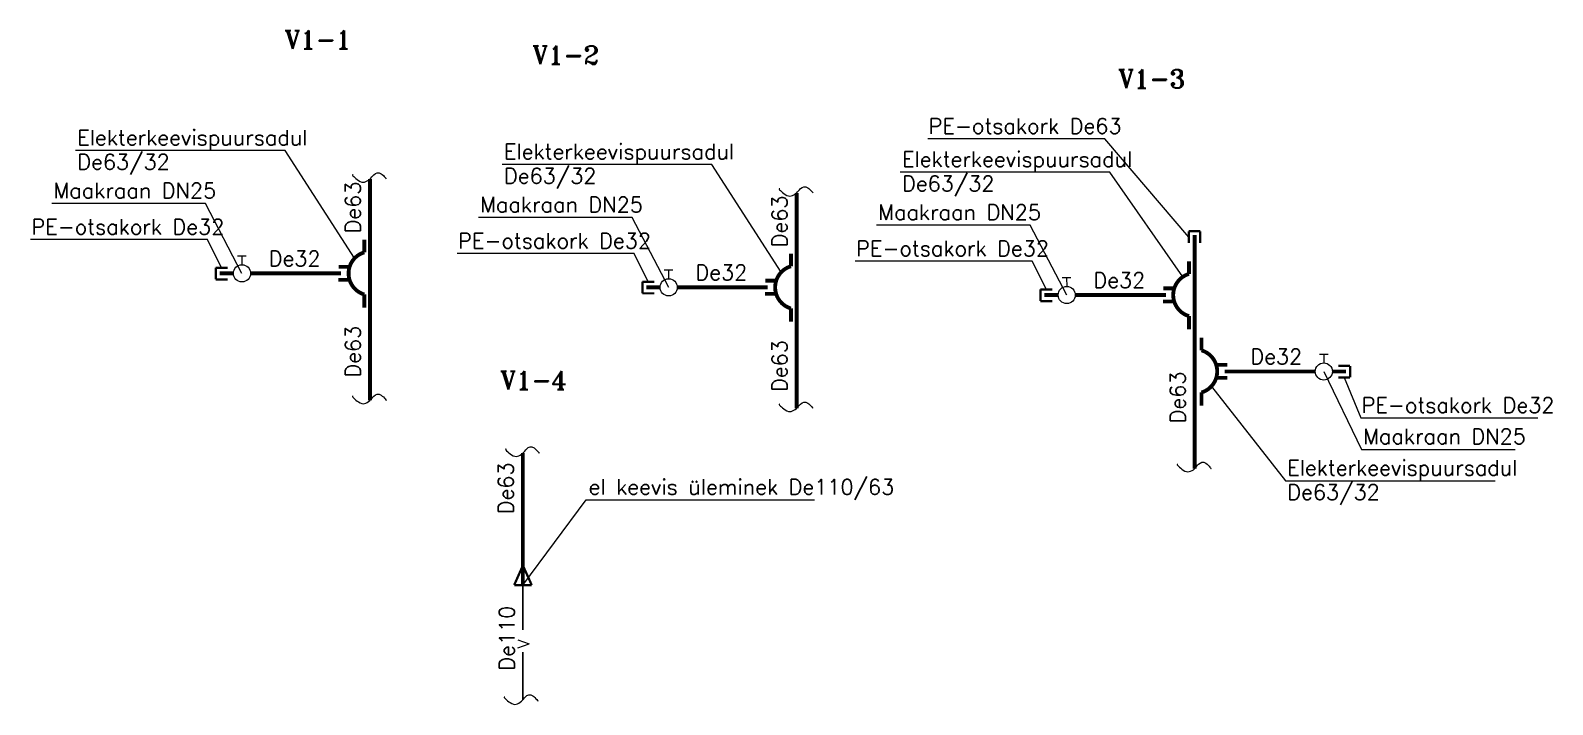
# Paper-space layout 'Layout1' of a CAD drawing. Header units: metres. Extents: x -33 to 439, y 1 to 287.
# Drawn here: x -21.4 to 177.5, y 5.6 to 93.7 of the extents above; entities that cross this region are included whole.
import ezdxf

# ---------------------------------------------------------------- set-up
doc = ezdxf.new("R2010")
doc.units = ezdxf.units.M
doc.layers.add('ABIJOONIS', color=7, linetype='Continuous', lineweight=0, true_color=0xffffff)
doc.styles.add('textstyle18', font='txt')
doc.styles.add('textstyle240', font='romans', dxfattribs={"width": 0.8})
doc.styles.add('textstyle241', font='ROMANS', dxfattribs={"width": 0.64})
doc.styles.add('textstyle242', font='ROMANS', dxfattribs={"width": 0.64})
doc.styles.add('textstyle243', font='ROMANS', dxfattribs={"width": 0.64})
doc.styles.add('textstyle244', font='ROMANS', dxfattribs={"width": 0.64})
doc.styles.add('textstyle245', font='romans', dxfattribs={"width": 0.8})
doc.styles.add('textstyle246', font='romans', dxfattribs={"width": 0.8})
doc.styles.add('textstyle247', font='ROMANS', dxfattribs={"width": 0.64})
doc.styles.add('textstyle248', font='ROMANS', dxfattribs={"width": 0.64})
doc.styles.add('textstyle249', font='ROMANS', dxfattribs={"width": 0.64})
doc.styles.add('textstyle250', font='ROMANS', dxfattribs={"width": 0.64})
doc.styles.add('textstyle251', font='romant')
doc.styles.add('textstyle252', font='ROMANS', dxfattribs={"width": 0.64})
doc.styles.add('textstyle253', font='ROMANS', dxfattribs={"width": 0.64})
doc.styles.add('textstyle254', font='romans', dxfattribs={"width": 0.8})
doc.styles.add('textstyle255', font='ROMANS', dxfattribs={"width": 0.64})
doc.styles.add('textstyle256', font='romant')
doc.styles.add('textstyle257', font='romans', dxfattribs={"width": 0.8})
doc.styles.add('textstyle258', font='romans', dxfattribs={"width": 0.8})
doc.styles.add('textstyle259', font='ROMANS', dxfattribs={"width": 0.64})
doc.styles.add('textstyle260', font='ROMANS', dxfattribs={"width": 0.64})
doc.styles.add('textstyle261', font='ROMANS', dxfattribs={"width": 0.64})
doc.styles.add('textstyle262', font='ROMANS', dxfattribs={"width": 0.64})
doc.styles.add('textstyle263', font='romans', dxfattribs={"width": 0.8})
doc.styles.add('textstyle264', font='romant')
doc.styles.add('textstyle265', font='ROMANS', dxfattribs={"width": 0.64})
doc.styles.add('textstyle266', font='romans', dxfattribs={"width": 0.8})
doc.styles.add('textstyle267', font='ROMANS', dxfattribs={"width": 0.64})
doc.styles.add('textstyle268', font='ROMANS', dxfattribs={"width": 0.64})
doc.styles.add('textstyle269', font='ROMANS', dxfattribs={"width": 0.64})
doc.styles.add('textstyle270', font='ROMANS', dxfattribs={"width": 0.64})
doc.styles.add('textstyle271', font='romans', dxfattribs={"width": 0.8})
doc.styles.add('textstyle272', font='romant')
doc.styles.add('textstyle273', font='romans', dxfattribs={"width": 0.8})
doc.linetypes.add('V1_tihe', pattern='A,8,-4,["V1",textstyle18,S=2.54,R=0,X=-2.54,Y=-1.27],-3', length=15)

psp = doc.layouts.get("Layout1")

# ---------------------------------------------------------------- linework, layer by layer
at = {"layer": 'ABIJOONIS', "ltscale": 0.35}
for p, q in [((6.77, 64.22), (5.64, 64.21)), ((6.21, 64.22), (6.21, 63.09)), ((62.53, 62.4), (61.4, 62.39)), ((61.96, 62.39), (61.97, 61.27)), ((114.54, 61.39), (113.42, 61.38)), ((113.98, 61.39), (113.99, 60.26)), ((147.04, 51.41), (148.16, 51.4)), ((147.6, 51.4), (147.59, 50.28))]:
    psp.add_line(p, q, dxfattribs=at)
at = {"layer": 'ABIJOONIS', "color": 251, "true_color": 0x5b5b5b}
for points in [[(20.92, 63.94), (11.86, 78.02), (-15.54, 78.02)], [(129.94, 66.7), (118.98, 79.55), (95.83, 79.55)], [(76.68, 62.12), (67.62, 76.19), (40.21, 76.19)], [(129.15, 61.5), (119.63, 75.19), (92.23, 75.19)], [(6.22, 61.97), (1.43, 71.09), (-18.64, 71.09)], [(61.98, 60.14), (57.19, 69.27), (37.11, 69.27)], [(114, 59.14), (109.21, 68.26), (89.13, 68.26)], [(3.56, 62.7), (1.72, 66.38), (-21.43, 66.38)], [(59.32, 60.87), (57.48, 64.55), (34.33, 64.55)], [(111.34, 59.87), (109.5, 63.55), (86.35, 63.55)], [(147.59, 49.15), (152.5, 38.96), (172.58, 38.96)], [(150.25, 48.37), (152.41, 43.07), (175.56, 43.07)], [(132.9, 47.2), (142.58, 34.85), (169.98, 34.85)], [(42.93, 21.23), (51.18, 32.36), (81.02, 32.36)]]:
    psp.add_lwpolyline(points, dxfattribs=at)
at = {"layer": 'ABIJOONIS', "linetype": 'Continuous'}
for points in [[(22.95, 45.36, 0.5, 0.5, 0), (22.95, 74.31, 0.5, 0.5, 0)], [(78.71, 44.32, 0.5, 0.5, 0), (78.71, 72.49, 0.5, 0.5, 0)], [(22.21, 66.37, 0.5, 0.5, 0), (22.21, 64.72, 0.5, 0.5, 0)], [(131.45, 67.47, 0.3, 0.3, 0), (129.94, 67.47, 0.3, 0.3, 0)], [(129.94, 67.47, 0.3, 0.3, 0), (129.94, 65.93, 0.3, 0.3, 0)], [(130.72, 65.17, 0.5, 0.5, 0), (130.72, 66.97, 0.5, 0.5, 0)], [(131.45, 67.47, 0.3, 0.3, 0), (131.45, 65.93, 0.3, 0.3, 0)], [(22.21, 64.72, 0.5, 0.5, 0.748627), (22.21, 59.21, 0.5, 0.5, 0.748627)], [(77.96, 64.54, 0.5, 0.5, 0), (77.96, 62.9, 0.5, 0.5, 0)], [(129.98, 63.54, 0.5, 0.5, 0), (129.98, 61.9, 0.5, 0.5, 0)], [(130.72, 36.46, 0.5, 0.5, 0), (130.72, 65.17, 0.5, 0.5, 0)], [(2.79, 62.7, 0.3, 0.3, 0), (2.79, 61.18, 0.3, 0.3, 0)], [(2.79, 62.7, 0.3, 0.3, 0), (4.33, 62.7, 0.3, 0.3, 0)], [(5.1, 61.97, 0.5, 0.5, 0), (3.3, 61.97, 0.5, 0.5, 0)], [(19.17, 61.97, 0.5, 0.5, 0), (7.35, 61.97, 0.5, 0.5, 0)], [(20.18, 62.83, 0.5, 0.5, 0), (18.84, 62.83, 0.5, 0.5, 0)], [(77.96, 62.9, 0.5, 0.5, 0.748627), (77.96, 57.38, 0.5, 0.5, 0.748627)], [(129.98, 61.9, 0.5, 0.5, 0.748627), (129.98, 56.38, 0.5, 0.5, 0.748627)], [(2.79, 61.18, 0.3, 0.3, 0), (4.33, 61.18, 0.3, 0.3, 0)], [(20.2, 61.12, 0.5, 0.5, 0), (18.81, 61.12, 0.5, 0.5, 0)], [(58.55, 60.87, 0.3, 0.3, 0), (58.55, 59.36, 0.3, 0.3, 0)], [(58.55, 60.87, 0.3, 0.3, 0), (60.09, 60.87, 0.3, 0.3, 0)], [(60.86, 60.14, 0.5, 0.5, 0), (59.06, 60.14, 0.5, 0.5, 0)], [(74.93, 60.14, 0.5, 0.5, 0), (63.11, 60.14, 0.5, 0.5, 0)], [(75.94, 61.01, 0.5, 0.5, 0), (74.6, 61.01, 0.5, 0.5, 0)], [(110.57, 59.87, 0.3, 0.3, 0), (110.57, 58.35, 0.3, 0.3, 0)], [(110.57, 59.87, 0.3, 0.3, 0), (112.11, 59.87, 0.3, 0.3, 0)], [(127.96, 60.01, 0.5, 0.5, 0), (126.61, 60.01, 0.5, 0.5, 0)], [(22.21, 59.21, 0.5, 0.5, 0), (22.21, 57.47, 0.5, 0.5, 0)], [(58.55, 59.36, 0.3, 0.3, 0), (60.09, 59.36, 0.3, 0.3, 0)], [(75.96, 59.3, 0.5, 0.5, 0), (74.57, 59.3, 0.5, 0.5, 0)], [(110.57, 58.35, 0.3, 0.3, 0), (112.11, 58.35, 0.3, 0.3, 0)], [(112.87, 59.14, 0.5, 0.5, 0), (111.07, 59.14, 0.5, 0.5, 0)], [(126.95, 59.14, 0.5, 0.5, 0), (115.12, 59.14, 0.5, 0.5, 0)], [(127.97, 58.3, 0.5, 0.5, 0), (126.58, 58.3, 0.5, 0.5, 0)], [(77.96, 57.38, 0.5, 0.5, 0), (77.96, 55.65, 0.5, 0.5, 0)], [(129.98, 56.38, 0.5, 0.5, 0), (129.98, 54.64, 0.5, 0.5, 0)], [(131.6, 53.55, 0.5, 0.5, 0), (131.6, 51.91, 0.5, 0.5, 0)], [(131.6, 51.91, 0.5, 0.5, -0.748627), (131.6, 46.4, 0.5, 0.5, -0.748627)], [(133.63, 50.02, 0.5, 0.5, 0), (134.97, 50.02, 0.5, 0.5, 0)], [(151.02, 49.88, 0.3, 0.3, 0), (149.47, 49.88, 0.3, 0.3, 0)], [(151.02, 49.88, 0.3, 0.3, 0), (151.02, 48.37, 0.3, 0.3, 0)], [(133.61, 48.31, 0.5, 0.5, 0), (135, 48.31, 0.5, 0.5, 0)], [(134.64, 49.15, 0.5, 0.5, 0), (146.46, 49.15, 0.5, 0.5, 0)], [(148.71, 49.15, 0.5, 0.5, 0), (150.51, 49.15, 0.5, 0.5, 0)], [(151.02, 48.37, 0.3, 0.3, 0), (149.47, 48.37, 0.3, 0.3, 0)], [(131.6, 46.4, 0.5, 0.5, 0), (131.6, 44.66, 0.5, 0.5, 0)], [(42.93, 38.47, 0.5, 0.5, 0), (42.93, 25.56, 0.5, 0.5, 0)], [(42.93, 25.56, 0.5, 0.5, 0), (42.93, 21.23, 0.5, 0.5, 0)]]:
    psp.add_lwpolyline(points, format="xyseb", dxfattribs=at)
at = {"layer": 'ABIJOONIS', "lineweight": 13, "flags": 128}
for points in [[(41.79, 21.23, 0.3, 0.3, 0), (42.93, 23.79, 0.3, 0.3, 0)], [(44.08, 21.23, 0.3, 0.3, 0), (42.93, 23.79, 0.3, 0.3, 0)], [(41.79, 21.23, 0.3, 0.3, 0), (44.08, 21.23, 0.3, 0.3, 0)]]:
    psp.add_lwpolyline(points, format="xyseb", dxfattribs=at)
at = {"layer": 'ABIJOONIS', "color": 7, "linetype": 'V1_tihe', "ltscale": 0.7, "true_color": 0xffffff}
for points in [[(42.93, 21.23, 0.2, 0.2, 0), (42.93, 15.35, 0.2, 0.2, 0)], [(42.93, 12.46, 0.2, 0.2, 0), (42.93, 6.24, 0.2, 0.2, 0)]]:
    psp.add_lwpolyline(points, format="xyseb", dxfattribs=at)
at = {"layer": 'ABIJOONIS', "linetype": 'Continuous', "ltscale": 0.35}
for centre in [(6.22, 61.97), (61.98, 60.14), (114, 59.14), (147.59, 49.15)]:
    psp.add_circle(centre, 1.12, dxfattribs=at)
at = {"layer": 'ABIJOONIS', "linetype": 'Continuous', "ltscale": 0.35, "start_tangent": (-0.945753, 0.324886), "end_tangent": (-0.574887, 0.818233)}
for points in [[(20.74, 74.83), (21.44, 74.11), (22.23, 73.91), (22.93, 74.29), (23.45, 74.87), (24.42, 75), (25.04, 74.37)], [(76.5, 73.01), (77.2, 72.29), (77.99, 72.09), (78.69, 72.47), (79.21, 73.05), (80.17, 73.17), (80.8, 72.55)], [(20.74, 45.89), (21.44, 45.16), (22.23, 44.96), (22.93, 45.34), (23.45, 45.93), (24.42, 46.05), (25.04, 45.42)], [(76.5, 44.85), (77.2, 44.13), (77.99, 43.93), (78.69, 44.31), (79.21, 44.89), (80.17, 45.01), (80.8, 44.39)], [(128.52, 36.99), (129.22, 36.26), (130, 36.06), (130.71, 36.44), (131.23, 37.03), (132.19, 37.15), (132.82, 36.52)]]:
    psp.add_spline(points, degree=3, dxfattribs=at)
at = {"layer": 'ABIJOONIS', "linetype": 'Continuous', "lineweight": 13, "start_tangent": (-0.945753, 0.324886), "end_tangent": (-0.574887, 0.818233)}
psp.add_spline([(40.73, 39), (41.43, 38.27), (42.21, 38.07), (42.91, 38.45), (43.44, 39.04), (44.4, 39.16), (45.03, 38.53)], degree=3, dxfattribs=at)
at = {"layer": 'ABIJOONIS', "color": 7, "linetype": 'Continuous', "ltscale": 0.7, "true_color": 0xffffff, "start_tangent": (-0.945753, 0.324886), "end_tangent": (-0.574887, 0.818233)}
psp.add_spline([(40.56, 6.58), (41.26, 5.86), (42.05, 5.66), (42.75, 6.04), (43.27, 6.62), (44.23, 6.75), (44.86, 6.12)], degree=3, dxfattribs=at)

# ---------------------------------------------------------------- texts
at = {"layer": 'ABIJOONIS', "lineweight": 13}
for s, style, p in [('V1-1', 'textstyle272', (11.77, 91.32)), ('V1-2', 'textstyle264', (44.15, 89.31)), ('V1-3', 'textstyle251', (120.72, 86.2)), ('V1-4', 'textstyle256', (39.96, 46.8))]:
    psp.add_text(s, height=2.4, dxfattribs=dict(at, style=style)).set_placement(p)
at = {"layer": 'ABIJOONIS', "color": 251, "lineweight": 13, "true_color": 0x5b5b5b}
for s, rotation, style, p in [('PE-otsakork De63', 359.9981, 'textstyle265', (95.96, 80.23)), ('Elekterkeevispuursadul', 359.9981, 'textstyle269', (-15.3, 78.71)), ('De63/32', 359.9981, 'textstyle268', (-15.3, 75.54)), ('Elekterkeevispuursadul', 359.9981, 'textstyle261', (40.46, 76.89)), ('Elekterkeevispuursadul', 359.9981, 'textstyle243', (92.48, 75.89)), ('De63/32', 359.9981, 'textstyle260', (40.46, 73.71)), ('Maakraan DN25', 359.9981, 'textstyle267', (-18.4, 71.79)), ('De63/32', 359.9981, 'textstyle242', (92.48, 72.71)), ('Maakraan DN25', 359.9981, 'textstyle259', (37.36, 69.96)), ('Maakraan DN25', 359.9981, 'textstyle241', (89.38, 68.96)), ('PE-otsakork De32', 359.9981, 'textstyle270', (-21.29, 67.05)), ('PE-otsakork De32', 359.9981, 'textstyle262', (34.47, 65.23)), ('PE-otsakork De32', 359.9981, 'textstyle244', (86.48, 64.23)), ('PE-otsakork De32', 359.9981, 'textstyle250', (152.54, 43.74)), ('Maakraan DN25', 359.9981, 'textstyle247', (152.75, 39.66)), ('Elekterkeevispuursadul', 359.9981, 'textstyle249', (142.82, 35.55)), ('el keevis üleminek De110/63', 0.0019, 'textstyle255', (51.52, 33.05)), ('De63/32', 359.9981, 'textstyle248', (142.82, 32.37))]:
    psp.add_text(s, height=2, rotation=rotation, dxfattribs=dict(at, style=style)).set_placement(p)
at = {"layer": 'ABIJOONIS', "ltscale": 0.35}
for style, p in [('textstyle273', (21.72, 67.19)), ('textstyle257', (77.48, 65.37)), ('textstyle271', (21.72, 48.35)), ('textstyle263', (77.48, 46.47)), ('textstyle246', (129.5, 42.36)), ('textstyle254', (41.7, 30.49))]:
    psp.add_text('De63', height=2, rotation=90, dxfattribs=dict(at, style=style)).set_placement(p)
for style, p in [('textstyle266', (9.72, 62.91)), ('textstyle258', (65.48, 61.09)), ('textstyle240', (117.49, 60.08)), ('textstyle245', (138, 50.1))]:
    psp.add_text('De32', height=2, dxfattribs=dict(at, style=style)).set_placement(p)
at = {"layer": 'ABIJOONIS', "color": 7, "linetype": 'V1_tihe', "ltscale": 0.7, "true_color": 0xffffff}
for s, height, style, p in [('De110', 2, 'textstyle252', (41.83, 10.04)), ('V', 1.5, 'textstyle253', (43.75, 12.98))]:
    psp.add_text(s, height=height, rotation=89.9981, dxfattribs=dict(at, style=style)).set_placement(p)

doc.saveas('drawing.dxf')
